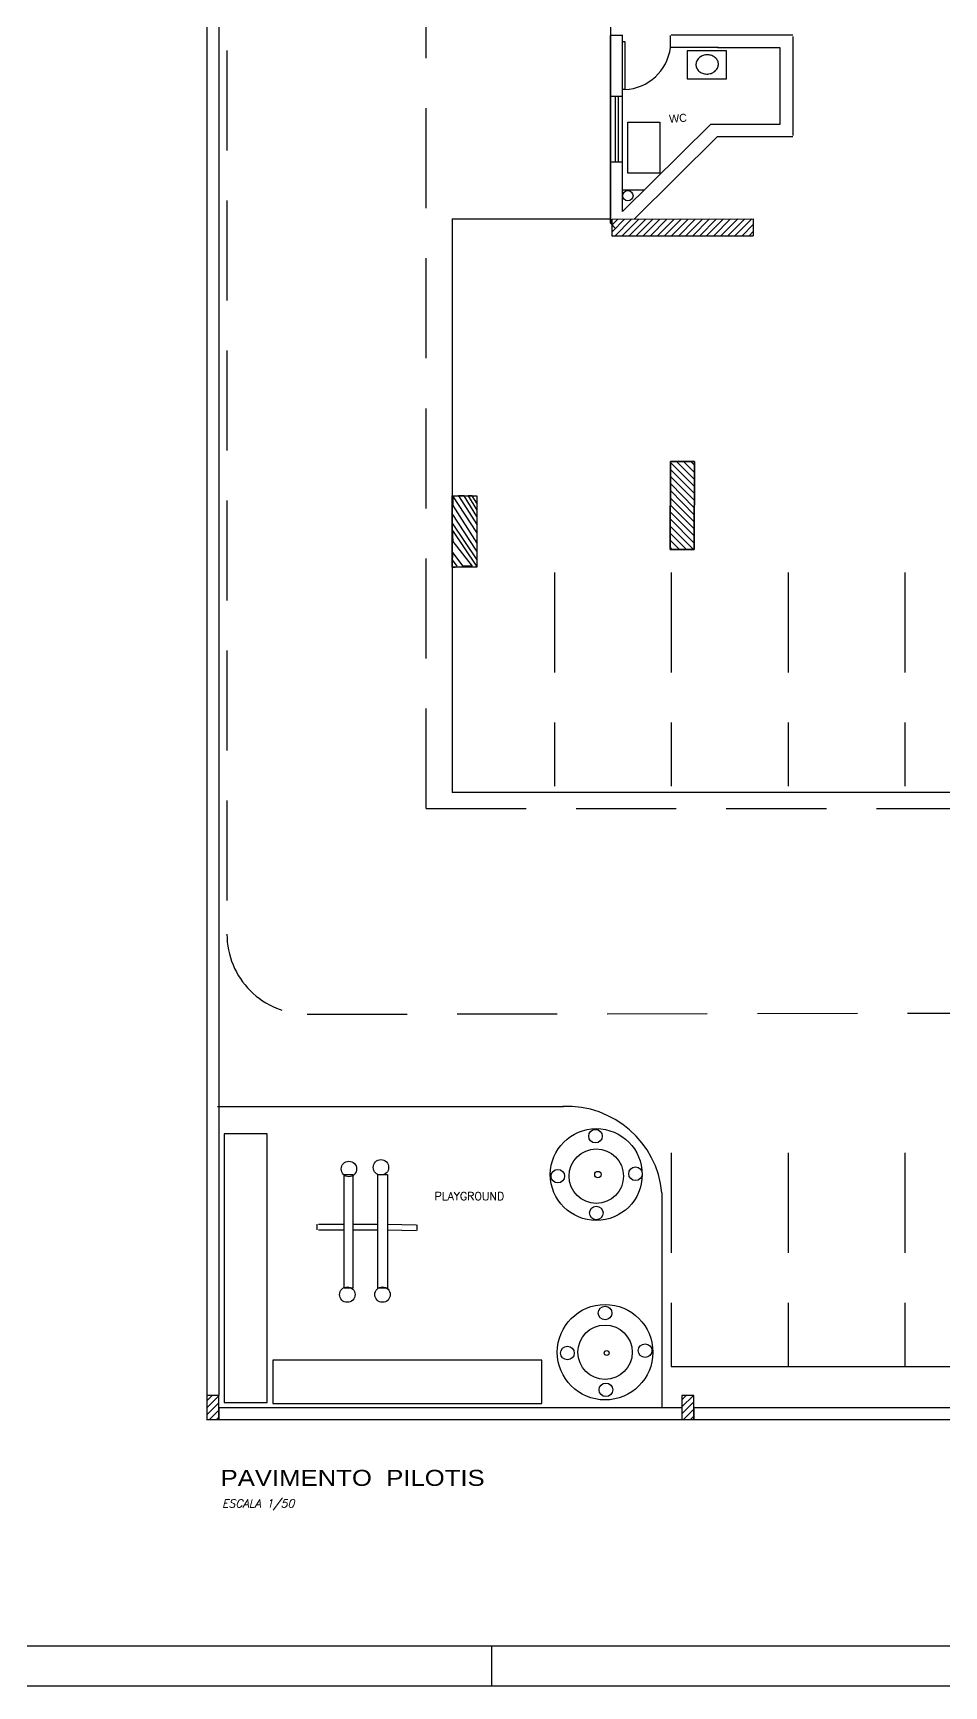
# Model space of a CAD drawing. Extents: x -175055 to -48386, y 10342 to 134050.
# Drawn here: x -161813.3 to -161585.7, y 10341.7 to 10754.8 of the extents above; entities that cross this region are included whole.
import ezdxf

# ---------------------------------------------------------------- set-up
doc = ezdxf.new("R2010")
doc.units = 0
doc.header["$LTSCALE"] = 50
doc.header["$MEASUREMENT"] = 0
doc.linetypes.add('HIDDENX2', pattern=[0.75, 0.5, -0.25])
doc.layers.get('0').update_dxf_attribs({"linetype": 'CONTINUOUS'})
doc.styles.add('ITALICC', font='italicc', dxfattribs={"height": 4})
doc.styles.add('ROMANS', font='romans', dxfattribs={"height": 12})
doc.styles.add('TECHNIC', font='te______.pfb', dxfattribs={"width": 1.2, "height": 30})

# ---------------------------------------------------------------- blocks, each defined once
blk = doc.blocks.new('*X9')
at = {"color": 0}
for p, q in [((-2903, -799.3), (-2888.6, -785)), ((-2903, -790.5), (-2897.5, -785)), ((-2903, -808.1), (-2888, -793.1)), ((-2901, -815), (-2888, -802)), ((-2892.1, -815), (-2888, -810.8))]:
    blk.add_line(p, q, dxfattribs=at)
blk = doc.blocks.new('*X8')
at = {"color": 0}
for p, q in [((-3496.4, -791.7), (-3489.7, -785)), ((-3496.4, -800.6), (-3481.4, -785.6)), ((-3496.4, -809.4), (-3481.4, -794.4)), ((-3493.2, -815), (-3481.4, -803.2)), ((-3484.3, -815), (-3481.4, -812.1))]:
    blk.add_line(p, q, dxfattribs=at)
blk = doc.blocks.new('*X2')
at = {"color": 0}
for p, q in [((812.5, 716.2), (812.5, 723.5)), ((818.7, 709.9), (818.7, 729.7)), ((825, 703.7), (825, 733.7)), ((831.2, 697.4), (831.2, 727.4)), ((837.5, 691.2), (837.5, 721.2)), ((843.7, 684.9), (843.7, 714.9)), ((850, 678.7), (850, 708.7)), ((856.2, 672.4), (856.2, 702.4)), ((862.5, 666.2), (862.5, 696.2)), ((868.7, 659.9), (868.7, 689.9)), ((875, 653.7), (875, 683.7)), ((881.2, 647.4), (881.2, 677.4)), ((887.5, 641.2), (887.5, 671.2)), ((893.7, 634.9), (893.7, 664.9)), ((900, 628.7), (900, 658.7)), ((906.2, 622.4), (906.2, 652.4)), ((912.5, 616.2), (912.5, 646.2)), ((918.7, 609.9), (918.7, 639.9)), ((925, 603.7), (925, 633.7)), ((931.2, 597.4), (931.2, 627.4)), ((937.5, 599.3), (937.5, 621.2)), ((943.7, 605.5), (943.7, 614.9))]:
    blk.add_line(p, q, dxfattribs=at)
blk = doc.blocks.new('*X1')
at = {"color": 0}
for p, q in [((425, 1600.6), (447.4, 1623)), ((425, 1609.4), (438.6, 1623)), ((425, 1618.3), (429.7, 1623)), ((425, 1591.7), (455, 1621.7)), ((425, 1582.9), (455, 1612.9)), ((425, 1574.1), (455, 1604.1)), ((425, 1565.2), (455, 1595.2)), ((425, 1556.4), (455, 1586.4)), ((425, 1547.6), (455, 1577.6)), ((425, 1538.7), (455, 1568.7)), ((425, 1529.9), (455, 1559.9)), ((425, 1521), (455, 1551)), ((425.8, 1513), (455, 1542.2)), ((434.6, 1513), (455, 1533.4)), ((443.5, 1513), (455, 1524.5)), ((452.3, 1513), (455, 1515.7))]:
    blk.add_line(p, q, dxfattribs=at)

msp = doc.modelspace()

# ---------------------------------------------------------------- linework, layer by layer
at = {"color": 5}
for p, q in [((-161769.85, 10414.26), (-161769.85, 10980.69)), ((-161766.85, 10414.26), (-161766.85, 10977.89)), ((-161669.07, 10847.11), (-161669.07, 10707.25)), ((-161666.07, 10754.16), (-161669.07, 10754.16)), ((-161669.07, 10707.25), (-161669.07, 10754.16)), ((-161666.1, 10754.34), (-161666.1, 10752.74)), ((-161654.07, 10751.16), (-161654.07, 10754.16)), ((-161653.9, 10754.34), (-161623.5, 10754.34)), ((-161623.5, 10753.94), (-161623.5, 10729.14)), ((-161666.07, 10710.16), (-161666.07, 10751.16)), ((-161642.07, 10751.16), (-161654.07, 10751.16)), ((-161642.3, 10751.14), (-161626.7, 10751.14)), ((-161626.7, 10751.14), (-161626.7, 10731.94)), ((-161666.08, 10738.91), (-161669.08, 10738.91)), ((-161667.92, 10738.77), (-161667.92, 10722.77)), ((-161667.12, 10738.77), (-161667.12, 10722.77)), ((-161666.07, 10710.16), (-161644.1, 10731.94)), ((-161663.14, 10708.25), (-161642.28, 10728.94)), ((-161626.7, 10731.94), (-161644.1, 10731.94)), ((-161642.28, 10728.94), (-161623.5, 10728.94)), ((-161666.08, 10722.51), (-161669.08, 10722.51)), ((-161660.7, 10715.54), (-161666.1, 10715.54)), ((-161708.62, 10708.34), (-161669.07, 10708.34)), ((-161708.62, 10708.34), (-161708.62, 10564.94)), ((-161668.64, 10708.23), (-161633.4, 10708.36)), ((-161668.64, 10708.23), (-161633.4, 10708.36)), ((-161667.69, 10705.88), (-161669.07, 10707.25)), ((-161668.63, 10703.99), (-161633.38, 10704.11)), ((-161633.38, 10704.11), (-161668.63, 10703.99)), ((-161654.15, 10625.73), (-161654.07, 10647.73)), ((-161654.15, 10625.73), (-161654.07, 10647.73)), ((-161654.15, 10625.73), (-161654.07, 10647.73)), ((-161654.15, 10625.73), (-161654.07, 10647.73)), ((-161654.15, 10625.73), (-161654.07, 10647.73)), ((-161654.15, 10625.73), (-161654.07, 10647.73)), ((-161654.07, 10647.73), (-161648.07, 10647.71)), ((-161654.07, 10647.73), (-161648.07, 10647.71)), ((-161654.07, 10647.73), (-161648.07, 10647.71)), ((-161654.07, 10647.73), (-161648.07, 10647.71)), ((-161654.07, 10647.73), (-161648.07, 10647.71)), ((-161654.07, 10647.73), (-161648.07, 10647.71)), ((-161648.07, 10647.71), (-161648.15, 10625.71)), ((-161648.07, 10647.71), (-161648.15, 10625.71)), ((-161648.07, 10647.71), (-161648.15, 10625.71)), ((-161648.07, 10647.71), (-161648.15, 10625.71)), ((-161648.07, 10647.71), (-161648.15, 10625.71)), ((-161648.07, 10647.71), (-161648.15, 10625.71)), ((-161708.42, 10639.13), (-161708.42, 10636.73)), ((-161702.42, 10629.93), (-161708.42, 10639.13)), ((-161707.02, 10639.13), (-161702.42, 10631.93)), ((-161705.62, 10639.13), (-161707.02, 10639.13)), ((-161702.42, 10633.93), (-161705.62, 10639.13)), ((-161704.62, 10639.13), (-161702.42, 10635.53)), ((-161703.62, 10639.13), (-161704.62, 10639.13)), ((-161702.42, 10637.33), (-161703.62, 10639.13)), ((-161708.62, 10634.73), (-161708.62, 10632.33)), ((-161702.42, 10625.33), (-161708.62, 10634.73)), ((-161708.42, 10636.73), (-161702.42, 10627.33)), ((-161702.42, 10635.53), (-161702.42, 10633.93)), ((-161708.62, 10632.33), (-161702.42, 10623.13)), ((-161708.62, 10630.73), (-161708.42, 10627.73)), ((-161702.42, 10621.53), (-161708.62, 10630.73)), ((-161702.42, 10631.93), (-161702.42, 10629.93)), ((-161708.42, 10624.93), (-161708.62, 10623.13)), ((-161708.42, 10627.73), (-161703.62, 10621.53)), ((-161705.82, 10621.53), (-161708.42, 10624.93)), ((-161702.42, 10627.33), (-161702.42, 10625.33)), ((-161648.15, 10625.71), (-161654.15, 10625.73)), ((-161648.15, 10625.71), (-161654.15, 10625.73)), ((-161648.15, 10625.71), (-161654.15, 10625.73)), ((-161648.15, 10625.71), (-161654.15, 10625.73)), ((-161648.15, 10625.71), (-161654.15, 10625.73)), ((-161648.15, 10625.71), (-161654.15, 10625.73)), ((-161652.65, 10625.73), (-161649.65, 10625.72)), ((-161652.65, 10625.73), (-161649.65, 10625.72)), ((-161708.62, 10623.13), (-161707.42, 10621.53)), ((-161708.62, 10621.33), (-161707.82, 10621.33)), ((-161703.62, 10621.53), (-161705.82, 10621.53)), ((-161702.42, 10623.13), (-161702.42, 10621.53)), ((-161478.43, 10564.94), (-161708.62, 10564.94)), ((-161767.2, 10486.49), (-161680.8, 10486.49)), ((-161656.2, 10464.89), (-161656.2, 10411.29)), ((-161742.4, 10457.09), (-161742.4, 10455.69)), ((-161742, 10457.09), (-161735.6, 10457.09)), ((-161742, 10455.69), (-161735.6, 10455.69)), ((-161733.2, 10457.09), (-161727.2, 10457.09)), ((-161733.2, 10455.69), (-161727.2, 10455.69)), ((-161724.8, 10457.09), (-161717.6, 10456.89)), ((-161724.8, 10455.69), (-161717.6, 10455.49)), ((-161717.4, 10456.89), (-161717.4, 10455.49)), ((-161653.87, 10421.53), (-161333.44, 10421.53)), ((-161766.9, 10411.29), (-161651.21, 10411.29)), ((-161766.9, 10411.29), (-161766.9, 10408.29)), ((-161648.21, 10411.29), (-161648.21, 10408.29)), ((-161648.16, 10411.29), (-161448.25, 10411.29)), ((-161770, 10408.29), (-161204.44, 10408.29))]:
    msp.add_line(p, q, dxfattribs=at)
at = {"color": 5, "linetype": 'HIDDENX2'}
for p, q in [((-161764.88, 10975.46), (-161764.88, 10529.56)), ((-161715.12, 10560.99), (-161715.12, 10830.85)), ((-161683.03, 10619.98), (-161683.03, 10566.6)), ((-161653.87, 10619.98), (-161653.87, 10566.6)), ((-161624.7, 10619.98), (-161624.7, 10566.6)), ((-161595.54, 10619.98), (-161595.54, 10566.6)), ((-161715.12, 10560.99), (-161207.61, 10560.99)), ((-161744.86, 10509.56), (-161334, 10510.29)), ((-161653.87, 10474.91), (-161653.87, 10421.53)), ((-161624.7, 10474.91), (-161624.7, 10421.53)), ((-161595.54, 10474.91), (-161595.54, 10421.53))]:
    msp.add_line(p, q, dxfattribs=at)
at = {"color": 6}
msp.add_line((-162105.09, 10351.69), (-161153.67, 10351.69), dxfattribs=at)
at = {"color": 0}
for p, q in [((-161698.67, 10341.69), (-161698.67, 10351.69)), ((-162130.09, 10341.69), (-161143.67, 10341.69))]:
    msp.add_line(p, q, dxfattribs=at)
at = {"color": 5}
for points in [[(-161666.07, 10752.66), (-161665.47, 10752.66), (-161665.47, 10740.66), (-161666.07, 10740.66)], [(-161649.9, 10750.34), (-161649.9, 10743.34), (-161640.1, 10743.34), (-161640.1, 10750.34)], [(-161664.7, 10719.74), (-161664.7, 10732.54), (-161656.7, 10732.54), (-161656.7, 10719.74)], [(-161668.63, 10703.99), (-161668.64, 10708.23), (-161633.4, 10708.36), (-161633.38, 10704.11)], [(-161648.15, 10625.71), (-161648.07, 10647.71), (-161654.07, 10647.73), (-161654.15, 10625.73)], [(-161654.07, 10647.73), (-161648.07, 10647.71), (-161648.15, 10625.71), (-161654.15, 10625.73)], [(-161648.15, 10625.71), (-161648.07, 10647.71), (-161654.07, 10647.73), (-161654.15, 10625.73)], [(-161654.07, 10647.73), (-161648.07, 10647.71), (-161648.15, 10625.71), (-161654.15, 10625.73)], [(-161708.62, 10621.33), (-161708.62, 10639.13), (-161702.42, 10639.13), (-161702.42, 10621.33)], [(-161765.6, 10479.69), (-161765.6, 10412.49), (-161754.8, 10412.49), (-161754.8, 10479.69)], [(-161733.4, 10469.49), (-161733.4, 10441.09), (-161735.6, 10441.09), (-161735.6, 10469.49)], [(-161724.8, 10469.49), (-161724.8, 10441.09), (-161727.2, 10441.09), (-161727.2, 10469.49)], [(-161686.2, 10423.09), (-161753.4, 10423.09), (-161753.4, 10412.29), (-161686.2, 10412.29)], [(-161766.9, 10408.29), (-161766.9, 10414.29), (-161769.9, 10414.29), (-161769.9, 10408.29)], [(-161648.21, 10408.29), (-161648.21, 10414.29), (-161651.21, 10414.29), (-161651.21, 10408.29)]]:
    msp.add_lwpolyline(points, close=True, dxfattribs=at)
msp.add_lwpolyline([(-161642.1, 10747.14, 0.113269), (-161642.37, 10748.02, 0.103435), (-161643.04, 10748.77, 0.092012), (-161643.97, 10749.22, 0.085295), (-161645.07, 10749.33, 0.085295), (-161646.15, 10749.07, 0.092012), (-161647, 10748.49, 0.103435), (-161647.56, 10747.65, 0.113269), (-161647.7, 10746.74, 0.113269), (-161647.43, 10745.86, 0.103435), (-161646.76, 10745.11, 0.092012), (-161645.83, 10744.66, 0.085295), (-161644.73, 10744.55, 0.085295), (-161643.65, 10744.81, 0.092012), (-161642.8, 10745.39, 0.103435), (-161642.24, 10746.23, 0.113269)], format="xyb", close=True, dxfattribs=at)
for centre, radius in [((-161664.7, 10714.14), 1.28), ((-161672.6, 10469.49), 11.48), ((-161672.8, 10479.09), 1.7), ((-161734.4, 10470.89), 1.93), ((-161726.4, 10471.29), 1.93), ((-161672.6, 10469.09), 6.8), ((-161682.2, 10469.09), 1.7), ((-161672.2, 10469.49), 0.8), ((-161662.8, 10469.69), 1.7), ((-161672.6, 10459.89), 1.7), ((-161734.8, 10439.49), 1.93), ((-161726, 10439.49), 1.93), ((-161670.4, 10425.09), 11.93), ((-161670.4, 10434.89), 1.7), ((-161670.4, 10425.09), 6.8), ((-161679.8, 10424.89), 1.7), ((-161660.4, 10425.49), 1.7), ((-161670, 10424.89), 0.6), ((-161670.2, 10415.69), 1.7)]:
    msp.add_circle(centre, radius, dxfattribs=at)
for centre, radius, start, end in [((-161665.97, 10752.65), 12, 272.4226, 352.8709), ((-161679.87, 10462.74), 23.77, 5.1816, 92.7088)]:
    msp.add_arc(centre, radius, start, end, dxfattribs=at)
at = {"color": 5, "linetype": 'HIDDENX2'}
msp.add_arc((-161744.88, 10529.56), 20, 180, 270.0776, dxfattribs=at)

# ---------------------------------------------------------------- block references
at = {"color": 5, "yscale": 0.2000000000007276, "zscale": 0.2}
for name, p, xscale, rotation in [('*X2', (-161620.04, 10487.97), -0.2000000000052217, 315.2007823177925), ('*X1', (-161564.2, 10322.82), -0.2000000000047329, 359.8001409610363), ('*X1', (-161564.2, 10322.82), -0.2000000000047329, 359.8001409610363)]:
    msp.add_blockref(name, p, dxfattribs=dict(at, xscale=xscale, rotation=rotation))
at = {"color": 5, "xscale": 0.1999999999970896, "yscale": 0.1999999999970896, "zscale": 0.1999999999970896}
for name in ['*X8', '*X9']:
    msp.add_blockref(name, (-161070.62, 10571.29), dxfattribs=at)

# ---------------------------------------------------------------- texts
at = {"color": 5}
msp.add_text('WC', height=2, rotation=4.0856, dxfattribs=at).set_placement((-161654.34, 10732.34))
for s, style, p in [('PLAYGROUND', 'ROMANS', (-161713, 10463.09)), ('ESCALA 1/50', 'ITALICC', (-161766.11, 10386.29))]:
    msp.add_text(s, height=2, dxfattribs=dict(at, style=style)).set_placement(p)
at = {"color": 5, "style": 'TECHNIC', "width": 1.2}
msp.add_text('PAVIMENTO  PILOTIS', height=4, dxfattribs=at).set_placement((-161766.46, 10391.69))

doc.saveas('drawing.dxf')
